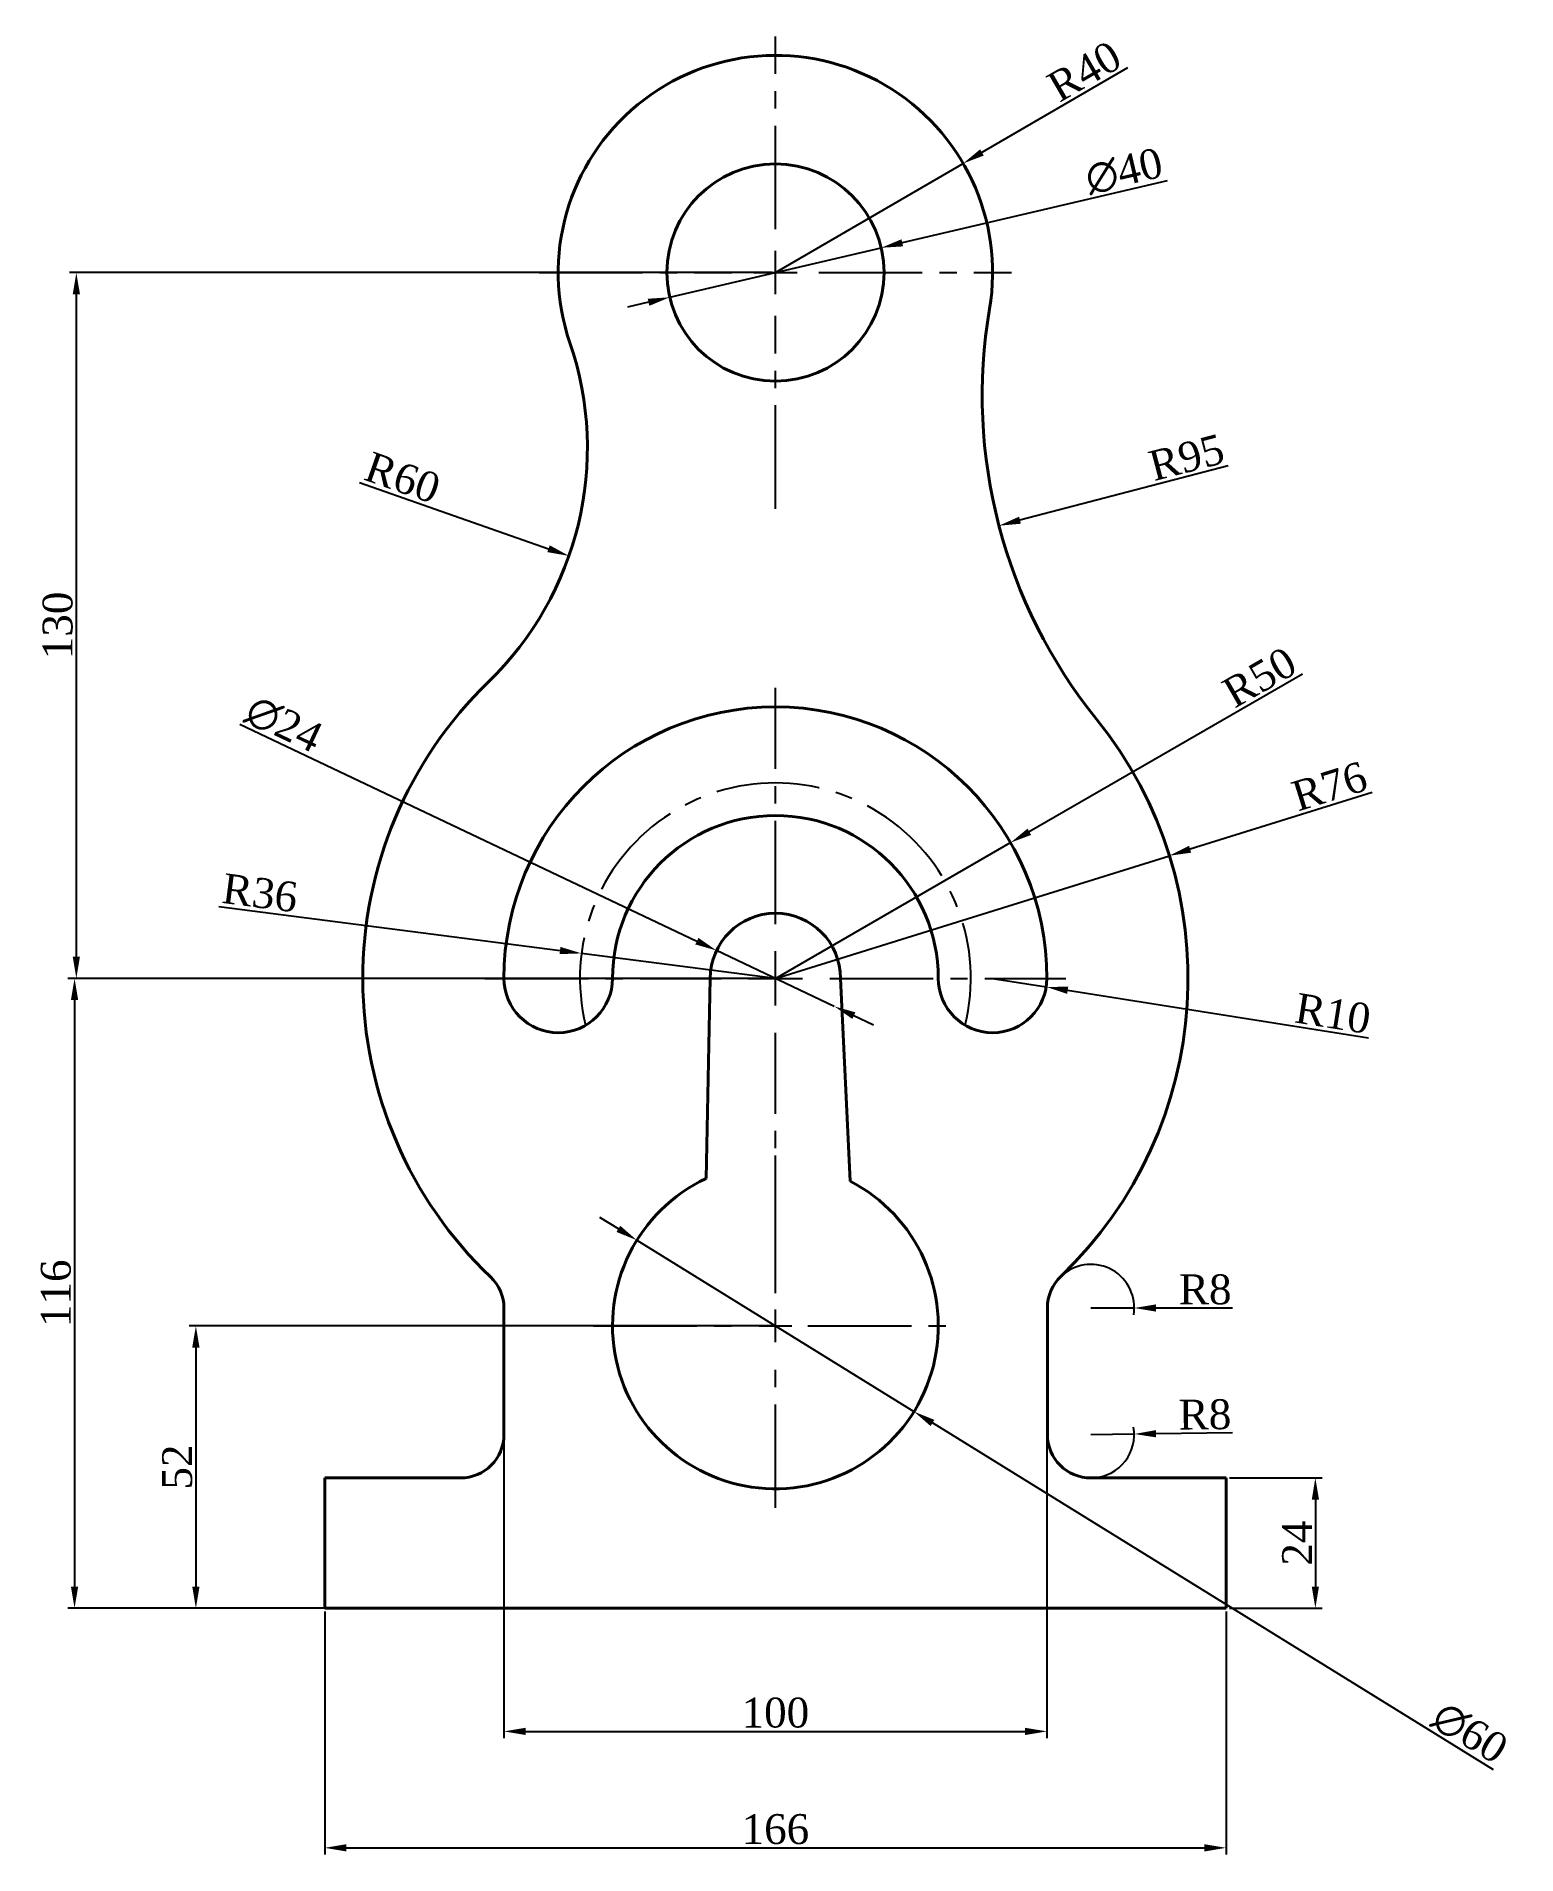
# Model space of a CAD drawing. Header units: millimetres. Extents: x 212 to 484, y 2 to 337.
import ezdxf

# ---------------------------------------------------------------- set-up
doc = ezdxf.new("R2010")
doc.units = ezdxf.units.MM
doc.linetypes.add('CENTER2', pattern=[28.575, 19.05, -3.175, 3.175, -3.175])
doc.layers.add('centre', color=255, linetype='CENTER2')
doc.layers.add('dimension', color=181, linetype='Continuous')
doc.layers.add('object thickness', color=7, linetype='Continuous', lineweight=40)
doc.styles.get("Standard").update_dxf_attribs({"font": 'times.ttf'})
doc.dimstyles.new('ISO-25', dxfattribs={"dimtxt": 5.5, "dimasz": 4, "dimexe": 1.25, "dimexo": 0.625, "dimtad": 1, "dimtxsty": 'Standard', "dimcen": 2.5, "dimadec": 0, "dimazin": 0, "dimtfac": 1, "dimtmove": 0, "dimatfit": 3, "dimfxl": 1, "dimarcsym": 0})

# ---------------------------------------------------------------- blocks, each defined once
blk = doc.blocks.new('*U1')
at = {"layer": 'centre', "color": 0, "linetype": 'CENTER2', "transparency": 16777216}
for p, q in [((0, 10), (0, 53.5)), ((-53.5, 0), (-10, 0)), ((10, 0), (53.5, 0)), ((0, -53.5), (0, -10))]:
    blk.add_line(p, q, dxfattribs=at)
at = {"layer": 'centre', "color": 0, "linetype": 'Continuous', "transparency": 16777216}
for p, q in [((0, -5), (0, 5)), ((-5, 0), (5, 0))]:
    blk.add_line(p, q, dxfattribs=at)
blk = doc.blocks.new('*U2')
at = {"layer": 'centre', "color": 0, "linetype": 'CENTER2', "transparency": 16777216}
for p, q in [((0, 8), (0, 43.5)), ((-43.5, 0), (-8, 0)), ((8, 0), (43.5, 0)), ((0, -43.5), (0, -8))]:
    blk.add_line(p, q, dxfattribs=at)
at = {"layer": 'centre', "color": 0, "linetype": 'Continuous', "transparency": 16777216}
for p, q in [((0, -4), (0, 4)), ((-4, 0), (4, 0))]:
    blk.add_line(p, q, dxfattribs=at)
blk = doc.blocks.new('*U3')
at = {"layer": 'centre', "color": 0, "linetype": 'CENTER2', "transparency": 16777216}
for p, q in [((0, 6), (0, 33.5)), ((-33.5, 0), (-6, 0)), ((6, 0), (33.5, 0)), ((0, -33.5), (0, -6))]:
    blk.add_line(p, q, dxfattribs=at)
at = {"layer": 'centre', "color": 0, "linetype": 'Continuous', "transparency": 16777216}
for p, q in [((-3, 0), (3, 0)), ((0, -3), (0, 3))]:
    blk.add_line(p, q, dxfattribs=at)
blk = doc.blocks.new('*D4')
at = {"layer": 'Defpoints', "color": 0, "transparency": 16777216}
for p in [(264.91, 47.09), (430.91, 47.09), (430.91, 2.96)]:
    blk.add_point(p, dxfattribs=at)
at = {"layer": 'dimension', "color": 0, "lineweight": -2, "transparency": 16777216}
for p, q in [((264.91, 46.46), (264.91, 1.71)), ((430.91, 46.46), (430.91, 1.71)), ((268.91, 2.96), (426.91, 2.96))]:
    blk.add_line(p, q, dxfattribs=at)
at = {"layer": 'dimension', "color": 0, "transparency": 16777216}
for points in [[(268.91, 3.63), (268.91, 2.29), (264.91, 2.96)], [(426.91, 3.63), (426.91, 2.29), (430.91, 2.96)]]:
    blk.add_solid(points, dxfattribs=at)
at = {"layer": 'dimension', "color": 0, "transparency": 16777216, "insert": (347.91, 6.38), "char_height": 5.5, "attachment_point": 5}
blk.add_mtext('166', dxfattribs=at)
blk = doc.blocks.new('*D5')
at = {"layer": 'Defpoints', "color": 0, "transparency": 16777216}
for p in [(297.91, 78.71), (397.91, 78.71), (397.91, 24.41)]:
    blk.add_point(p, dxfattribs=at)
at = {"layer": 'dimension', "color": 0, "lineweight": -2, "transparency": 16777216}
for p, q in [((297.91, 78.09), (297.91, 23.16)), ((397.91, 78.09), (397.91, 23.16)), ((301.91, 24.41), (393.91, 24.41))]:
    blk.add_line(p, q, dxfattribs=at)
at = {"layer": 'dimension', "color": 0, "transparency": 16777216}
for points in [[(301.91, 25.07), (301.91, 23.74), (297.91, 24.41)], [(393.91, 25.07), (393.91, 23.74), (397.91, 24.41)]]:
    blk.add_solid(points, dxfattribs=at)
at = {"layer": 'dimension', "color": 0, "transparency": 16777216, "insert": (347.91, 27.83), "char_height": 5.5, "attachment_point": 5}
blk.add_mtext('100', dxfattribs=at)
blk = doc.blocks.new('*D6')
at = {"layer": 'Defpoints', "color": 0, "transparency": 16777216}
for p in [(430.91, 71.09), (430.91, 47.09), (447.36, 47.09)]:
    blk.add_point(p, dxfattribs=at)
at = {"layer": 'dimension', "color": 0, "lineweight": -2, "transparency": 16777216}
for p, q in [((431.54, 71.09), (448.61, 71.09)), ((447.36, 67.09), (447.36, 51.09)), ((431.54, 47.09), (448.61, 47.09))]:
    blk.add_line(p, q, dxfattribs=at)
at = {"layer": 'dimension', "color": 0, "transparency": 16777216}
for points in [[(446.7, 67.09), (448.03, 67.09), (447.36, 71.09)], [(446.7, 51.09), (448.03, 51.09), (447.36, 47.09)]]:
    blk.add_solid(points, dxfattribs=at)
at = {"layer": 'dimension', "color": 0, "transparency": 16777216, "insert": (443.99, 59.09), "char_height": 5.5, "attachment_point": 5, "rotation": 90}
blk.add_mtext('24', dxfattribs=at)
blk = doc.blocks.new('*D7')
at = {"layer": 'Defpoints', "color": 0, "transparency": 16777216}
for p in [(347.91, 99.09), (241.18, 47.09), (347.91, 47.09)]:
    blk.add_point(p, dxfattribs=at)
at = {"layer": 'dimension', "color": 0, "lineweight": -2, "transparency": 16777216}
for p, q in [((347.29, 99.09), (239.93, 99.09)), ((241.18, 95.09), (241.18, 51.09)), ((347.29, 47.09), (239.93, 47.09))]:
    blk.add_line(p, q, dxfattribs=at)
at = {"layer": 'dimension', "color": 0, "transparency": 16777216}
for points in [[(240.51, 95.09), (241.85, 95.09), (241.18, 99.09)], [(240.51, 51.09), (241.85, 51.09), (241.18, 47.09)]]:
    blk.add_solid(points, dxfattribs=at)
at = {"layer": 'dimension', "color": 0, "transparency": 16777216, "insert": (237.76, 73.09), "char_height": 5.5, "attachment_point": 5, "rotation": 90}
blk.add_mtext('52', dxfattribs=at)
blk = doc.blocks.new('*D8')
at = {"layer": 'Defpoints', "color": 0, "transparency": 16777216}
for p in [(347.91, 163.09), (218.83, 47.09), (347.91, 47.09)]:
    blk.add_point(p, dxfattribs=at)
at = {"layer": 'dimension', "color": 0, "lineweight": -2, "transparency": 16777216}
for p, q in [((347.29, 163.09), (217.58, 163.09)), ((218.83, 159.09), (218.83, 51.09)), ((347.29, 47.09), (217.58, 47.09))]:
    blk.add_line(p, q, dxfattribs=at)
at = {"layer": 'dimension', "color": 0, "transparency": 16777216}
for points in [[(218.16, 159.09), (219.5, 159.09), (218.83, 163.09)], [(218.16, 51.09), (219.5, 51.09), (218.83, 47.09)]]:
    blk.add_solid(points, dxfattribs=at)
at = {"layer": 'dimension', "color": 0, "transparency": 16777216, "insert": (215.41, 105.09), "char_height": 5.5, "attachment_point": 5, "rotation": 90}
blk.add_mtext('116', dxfattribs=at)
blk = doc.blocks.new('*D9')
at = {"layer": 'Defpoints', "color": 0, "transparency": 16777216}
for p in [(347.91, 293.09), (219.16, 163.09), (347.91, 163.09)]:
    blk.add_point(p, dxfattribs=at)
at = {"layer": 'dimension', "color": 0, "lineweight": -2, "transparency": 16777216}
for p, q in [((347.29, 293.09), (217.91, 293.09)), ((219.16, 289.09), (219.16, 167.09)), ((347.29, 163.09), (217.91, 163.09))]:
    blk.add_line(p, q, dxfattribs=at)
at = {"layer": 'dimension', "color": 0, "transparency": 16777216}
for points in [[(218.5, 289.09), (219.83, 289.09), (219.16, 293.09)], [(218.5, 167.09), (219.83, 167.09), (219.16, 163.09)]]:
    blk.add_solid(points, dxfattribs=at)
at = {"layer": 'dimension', "color": 0, "transparency": 16777216, "insert": (215.74, 228.09), "char_height": 5.5, "attachment_point": 5, "rotation": 90}
blk.add_mtext('130', dxfattribs=at)
blk = doc.blocks.new('*D10')
at = {"layer": 'Defpoints', "color": 0, "transparency": 16777216}
for p in [(382.5, 313.19), (347.91, 293.09)]:
    blk.add_point(p, dxfattribs=at)
at = {"layer": 'dimension', "color": 0, "lineweight": -2, "transparency": 16777216}
for p, q in [((412.75, 330.78), (385.95, 315.2)), ((347.91, 293.09), (382.5, 313.19))]:
    blk.add_line(p, q, dxfattribs=at)
at = {"layer": 'dimension', "color": 0, "transparency": 16777216}
blk.add_solid([(385.62, 315.78), (386.29, 314.63), (382.5, 313.19)], dxfattribs=at)
at = {"layer": 'dimension', "color": 0, "transparency": 16777216, "insert": (404.82, 330.13), "char_height": 5.5, "attachment_point": 5, "rotation": 30.1728}
blk.add_mtext('R40', dxfattribs=at)
blk = doc.blocks.new('*D11')
at = {"layer": 'Defpoints', "color": 0, "transparency": 16777216}
for p in [(481, 270.46), (389.08, 246.46)]:
    blk.add_point(p, dxfattribs=at)
at = {"layer": 'dimension', "color": 0, "lineweight": -2, "transparency": 16777216}
blk.add_line((431.32, 257.49), (392.95, 247.47), dxfattribs=at)
at = {"layer": 'dimension', "color": 0, "transparency": 16777216}
blk.add_solid([(392.79, 248.12), (393.12, 246.83), (389.08, 246.46)], dxfattribs=at)
at = {"layer": 'dimension', "color": 0, "transparency": 16777216, "insert": (423.63, 259.02), "char_height": 5.5, "attachment_point": 5, "rotation": 14.6298}
blk.add_mtext('R95', dxfattribs=at)
blk = doc.blocks.new('*D12')
at = {"layer": 'Defpoints', "color": 0, "transparency": 16777216}
for p in [(391.22, 188.09), (347.91, 163.09)]:
    blk.add_point(p, dxfattribs=at)
at = {"layer": 'dimension', "color": 0, "lineweight": -2, "transparency": 16777216}
for p, q in [((445.02, 219.15), (394.68, 190.09)), ((347.91, 163.09), (391.22, 188.09))]:
    blk.add_line(p, q, dxfattribs=at)
at = {"layer": 'dimension', "color": 0, "transparency": 16777216}
blk.add_solid([(394.35, 190.67), (395.01, 189.51), (391.22, 188.09)], dxfattribs=at)
at = {"layer": 'dimension', "color": 0, "transparency": 16777216, "insert": (437.09, 218.53), "char_height": 5.5, "attachment_point": 5, "rotation": 30.0018}
blk.add_mtext('R50', dxfattribs=at)
blk = doc.blocks.new('*D13')
at = {"layer": 'Defpoints', "color": 0, "transparency": 16777216}
for p in [(420.48, 185.69), (347.91, 163.09)]:
    blk.add_point(p, dxfattribs=at)
at = {"layer": 'dimension', "color": 0, "lineweight": -2, "transparency": 16777216}
for p, q in [((457.82, 197.32), (424.3, 186.88)), ((347.91, 163.09), (420.48, 185.69))]:
    blk.add_line(p, q, dxfattribs=at)
at = {"layer": 'dimension', "color": 0, "transparency": 16777216}
blk.add_solid([(424.1, 187.51), (424.49, 186.24), (420.48, 185.69)], dxfattribs=at)
at = {"layer": 'dimension', "color": 0, "transparency": 16777216, "insert": (449.95, 198.46), "char_height": 5.5, "attachment_point": 5, "rotation": 17.3011}
blk.add_mtext('R76', dxfattribs=at)
blk = doc.blocks.new('*D14')
at = {"layer": 'Defpoints', "color": 0, "transparency": 16777216}
for p in [(253.28, 260.76), (309.9, 240.9)]:
    blk.add_point(p, dxfattribs=at)
at = {"layer": 'dimension', "color": 0, "lineweight": -2, "transparency": 16777216}
blk.add_line((271.33, 254.43), (306.13, 242.23), dxfattribs=at)
at = {"layer": 'dimension', "color": 0, "transparency": 16777216}
blk.add_solid([(306.35, 242.86), (305.9, 241.6), (309.9, 240.9)], dxfattribs=at)
at = {"layer": 'dimension', "color": 0, "transparency": 16777216, "insert": (279.24, 255.29), "char_height": 5.5, "attachment_point": 5, "rotation": 340.6688}
blk.add_mtext('R60', dxfattribs=at)
blk = doc.blocks.new('*D15')
at = {"layer": 'Defpoints', "color": 0, "transparency": 16777216}
for p in [(367.39, 297.65), (328.44, 288.53)]:
    blk.add_point(p, dxfattribs=at)
at = {"layer": 'dimension', "color": 0, "lineweight": -2, "transparency": 16777216}
for p, q in [((420.07, 309.99), (371.28, 298.56)), ((328.44, 288.53), (367.39, 297.65)), ((324.55, 287.61), (320.65, 286.7))]:
    blk.add_line(p, q, dxfattribs=at)
at = {"layer": 'dimension', "color": 0, "transparency": 16777216}
for points in [[(371.13, 299.21), (371.43, 297.91), (367.39, 297.65)], [(324.4, 288.26), (324.7, 286.96), (328.44, 288.53)]]:
    blk.add_solid(points, dxfattribs=at)
at = {"layer": 'dimension', "color": 0, "transparency": 16777216, "insert": (412.13, 311.72), "char_height": 5.5, "attachment_point": 5, "rotation": 13.1828}
blk.add_mtext('∅40', dxfattribs=at)
blk = doc.blocks.new('*D16')
at = {"layer": 'Defpoints', "color": 0, "transparency": 16777216}
for p in [(337.07, 168.23), (358.76, 157.94)]:
    blk.add_point(p, dxfattribs=at)
at = {"layer": 'dimension', "color": 0, "lineweight": -2, "transparency": 16777216}
for p, q in [((249.26, 209.89), (333.46, 169.94)), ((358.76, 157.94), (337.07, 168.23)), ((362.37, 156.23), (365.98, 154.51))]:
    blk.add_line(p, q, dxfattribs=at)
at = {"layer": 'dimension', "color": 0, "transparency": 16777216}
for points in [[(333.74, 170.55), (333.17, 169.34), (337.07, 168.23)], [(362.66, 156.83), (362.08, 155.63), (358.76, 157.94)]]:
    blk.add_solid(points, dxfattribs=at)
at = {"layer": 'dimension', "color": 0, "transparency": 16777216, "insert": (257.38, 209.9), "char_height": 5.5, "attachment_point": 5, "rotation": 334.6205}
blk.add_mtext('∅24', dxfattribs=at)
blk = doc.blocks.new('*D17')
at = {"layer": 'Defpoints', "color": 0, "transparency": 16777216}
for p in [(312.21, 167.7), (347.91, 163.09)]:
    blk.add_point(p, dxfattribs=at)
at = {"layer": 'dimension', "color": 0, "lineweight": -2, "transparency": 16777216}
for p, q in [((245.43, 176.34), (308.25, 168.22)), ((347.91, 163.09), (312.21, 167.7))]:
    blk.add_line(p, q, dxfattribs=at)
at = {"layer": 'dimension', "color": 0, "transparency": 16777216}
blk.add_solid([(308.33, 168.88), (308.16, 167.56), (312.21, 167.7)], dxfattribs=at)
at = {"layer": 'dimension', "color": 0, "transparency": 16777216, "insert": (252.98, 178.82), "char_height": 5.5, "attachment_point": 5, "rotation": 352.6309}
blk.add_mtext('R36', dxfattribs=at)
blk = doc.blocks.new('*D18')
at = {"layer": 'Defpoints', "color": 0, "transparency": 16777216}
for p in [(387.91, 163.09), (397.79, 161.52)]:
    blk.add_point(p, dxfattribs=at)
at = {"layer": 'dimension', "color": 0, "lineweight": -2, "transparency": 16777216}
for p, q in [((387.91, 163.09), (397.79, 161.52)), ((457.15, 152.1), (401.74, 160.89))]:
    blk.add_line(p, q, dxfattribs=at)
at = {"layer": 'dimension', "color": 0, "transparency": 16777216}
blk.add_solid([(401.85, 161.55), (401.64, 160.23), (397.79, 161.52)], dxfattribs=at)
at = {"layer": 'dimension', "color": 0, "transparency": 16777216, "insert": (450.6, 156.6), "char_height": 5.5, "attachment_point": 5, "rotation": 350.9805}
blk.add_mtext('R10', dxfattribs=at)
blk = doc.blocks.new('*D19')
at = {"layer": 'Defpoints', "color": 0, "transparency": 16777216}
for p in [(406.01, 102.42), (414.01, 102.39)]:
    blk.add_point(p, dxfattribs=at)
at = {"layer": 'dimension', "color": 0, "lineweight": -2, "transparency": 16777216}
for p, q in [((406.01, 102.42), (414.01, 102.39)), ((432.13, 102.34), (418.01, 102.38))]:
    blk.add_line(p, q, dxfattribs=at)
blk.add_arc((406.01, 102.42), 8, 350.8802, 129.2829, dxfattribs=at)
at = {"layer": 'dimension', "color": 0, "transparency": 16777216}
blk.add_solid([(418.01, 103.05), (418.01, 101.72), (414.01, 102.39)], dxfattribs=at)
at = {"layer": 'dimension', "color": 0, "transparency": 16777216, "insert": (427.08, 105.78), "char_height": 5.5, "attachment_point": 5, "rotation": 359.8327}
blk.add_mtext('R8', dxfattribs=at)
blk = doc.blocks.new('*D20')
at = {"layer": 'Defpoints', "color": 0, "transparency": 16777216}
for p in [(406.01, 79.09), (414.01, 79.18)]:
    blk.add_point(p, dxfattribs=at)
at = {"layer": 'dimension', "color": 0, "lineweight": -2, "transparency": 16777216}
for p, q in [((406.01, 79.09), (414.01, 79.18)), ((432.13, 79.39), (418.01, 79.22))]:
    blk.add_line(p, q, dxfattribs=at)
blk.add_arc((406.01, 79.09), 8, 274.4762, 9.6121, dxfattribs=at)
at = {"layer": 'dimension', "color": 0, "transparency": 16777216}
blk.add_solid([(418, 79.89), (418.02, 78.56), (414.01, 79.18)], dxfattribs=at)
at = {"layer": 'dimension', "color": 0, "transparency": 16777216, "insert": (427.03, 82.75), "char_height": 5.5, "attachment_point": 5, "rotation": 0.6596}
blk.add_mtext('R8', dxfattribs=at)
blk = doc.blocks.new('*D21')
at = {"layer": 'Defpoints', "color": 0, "transparency": 16777216}
for p in [(322.4, 114.86), (373.43, 83.31)]:
    blk.add_point(p, dxfattribs=at)
at = {"layer": 'dimension', "color": 0, "lineweight": -2, "transparency": 16777216}
for p, q in [((318.99, 116.96), (315.59, 119.07)), ((322.4, 114.86), (373.43, 83.31)), ((480.2, 17.33), (376.84, 81.21))]:
    blk.add_line(p, q, dxfattribs=at)
at = {"layer": 'dimension', "color": 0, "transparency": 16777216}
for points in [[(319.34, 117.53), (318.64, 116.4), (322.4, 114.86)], [(377.19, 81.78), (376.49, 80.64), (373.43, 83.31)]]:
    blk.add_solid(points, dxfattribs=at)
at = {"layer": 'dimension', "color": 0, "transparency": 16777216, "insert": (475.8, 24.15), "char_height": 5.5, "attachment_point": 5, "rotation": 328.2815}
blk.add_mtext('∅60', dxfattribs=at)

msp = doc.modelspace()

# ---------------------------------------------------------------- linework, layer by layer
at = {"layer": 'centre'}
msp.add_arc((347.915, 163.087), 36, 346.1279, 193.8721, dxfattribs=at)
at = {"layer": 'object thickness'}
for p, q in [((335.915, 163.087), (335.152, 126.237)), ((359.915, 163.087), (361.665, 125.75)), ((297.915, 79.087), (297.915, 102.325)), ((398.012, 79.087), (398.012, 102.418)), ((264.915, 47.087), (264.915, 71.087)), ((264.915, 71.087), (289.915, 71.087)), ((430.915, 71.087), (406.012, 71.087)), ((430.915, 47.087), (430.915, 71.087)), ((347.915, 47.087), (264.915, 47.087)), ((347.915, 47.087), (430.915, 47.087))]:
    msp.add_line(p, q, dxfattribs=at)
msp.add_circle((347.915, 293.087), 20, dxfattribs=at)
for centre, radius, start, end in [((347.915, 293.087), 40, 350.34964, 198.85842), ((481.004, 270.456), 95, 170.34964, 218.89464), ((253.283, 260.764), 60, 314.09289, 18.85842), ((347.915, 163.087), 76, 134.09289, 226.33218), ((347.915, 163.087), 50, 0, 180), ((347.915, 163.087), 76, 313.75917, 38.89464), ((347.915, 163.087), 30, 0, 180), ((347.915, 163.087), 12, 0, 180), ((307.915, 163.087), 10, 180, 0), ((387.915, 163.087), 10, 180, 0), ((347.915, 99.087), 30, 115.17689, 62.72093), ((289.915, 102.325), 8, 0, 46.33218), ((406.012, 102.418), 8, 133.75917, 180), ((289.915, 79.087), 8, 270, 0), ((406.012, 79.087), 8, 180, 270)]:
    msp.add_arc(centre, radius, start, end, dxfattribs=at)

# ---------------------------------------------------------------- block references
at = {"layer": 'centre', "linetype": 'CENTER2'}
for name, p in [('*U2', (347.915, 293.087)), ('*U1', (347.915, 163.087)), ('*U3', (347.915, 99.087))]:
    msp.add_blockref(name, p, dxfattribs=at)

# ---------------------------------------------------------------- dimensions: what is measured, and where the dimension line sits
at = {"layer": 'dimension'}
for center, mpoint, picture, middle in [((347.915, 293.087), (382.495, 313.191), '*D10', (406.54, 327.17)), ((481.004, 270.456), (389.085, 246.462), '*D11', (424.496, 255.705)), ((253.283, 260.764), (309.9, 240.902), '*D14', (278.105, 252.056)), ((347.915, 163.087), (391.215, 188.088), '*D12', (438.801, 215.564)), ((347.915, 163.087), (420.476, 185.689), '*D13', (450.974, 195.189)), ((347.915, 163.087), (312.212, 167.704), '*D17', (252.539, 175.422)), ((387.915, 163.087), (397.791, 161.519), '*D18', (450.061, 153.222))]:
    dim = msp.add_radius_dim(center=center, mpoint=mpoint, dimstyle='ISO-25', dxfattribs=at)
    dim.commit()
    dim.dimension.update_dxf_attribs({"geometry": picture, "text_midpoint": middle, "dimtype": 164})
for p1, p2, picture, middle in [((328.442, 288.526), (367.388, 297.648), '*D15', (412.931, 308.316)), ((358.757, 157.943), (337.073, 168.23), '*D16', (255.887, 206.745)), ((322.396, 114.859), (373.434, 83.314), '*D21', (473.963, 21.181))]:
    dim = msp.add_diameter_dim_2p(p1=p1, p2=p2, dimstyle='ISO-25', dxfattribs=at)
    dim.commit()
    dim.dimension.update_dxf_attribs({"geometry": picture, "text_midpoint": middle, "dimtype": 163})
for base, p1, p2, picture, middle in [((219.165, 163.087), (347.915, 293.087), (347.915, 163.087), '*D9', (215.742, 228.087)), ((218.832, 47.087), (347.915, 163.087), (347.915, 47.087), '*D8', (215.409, 105.087)), ((241.181, 47.087), (347.915, 99.087), (347.915, 47.087), '*D7', (237.759, 73.087)), ((447.364, 47.087), (430.915, 71.087), (430.915, 47.087), '*D6', (443.989, 59.087))]:
    dim = msp.add_linear_dim(base=base, p1=p1, p2=p2, angle=90, dimstyle='ISO-25', dxfattribs=at)
    dim.commit()
    dim.dimension.update_dxf_attribs({"geometry": picture, "text_midpoint": middle})
for center, mpoint, picture, middle in [((406.012, 102.418), (414.012, 102.394), '*D19', (427.082, 105.779)), ((406.012, 79.087), (414.011, 79.179), '*D20', (427.031, 82.752))]:
    dim = msp.add_radius_dim(center=center, mpoint=mpoint, dimstyle='ISO-25', dxfattribs=at)
    dim.commit()
    dim.dimension.update_dxf_attribs({"geometry": picture, "text_midpoint": middle})
for base, p1, p2, picture, middle in [((397.906, 24.408), (297.906, 78.711), (397.906, 78.711), '*D5', (347.906, 27.831)), ((430.915, 2.96), (264.915, 47.087), (430.915, 47.087), '*D4', (347.915, 6.382))]:
    dim = msp.add_linear_dim(base=base, p1=p1, p2=p2, dimstyle='ISO-25', dxfattribs=at)
    dim.commit()
    dim.dimension.update_dxf_attribs({"geometry": picture, "text_midpoint": middle})

doc.saveas('drawing.dxf')
